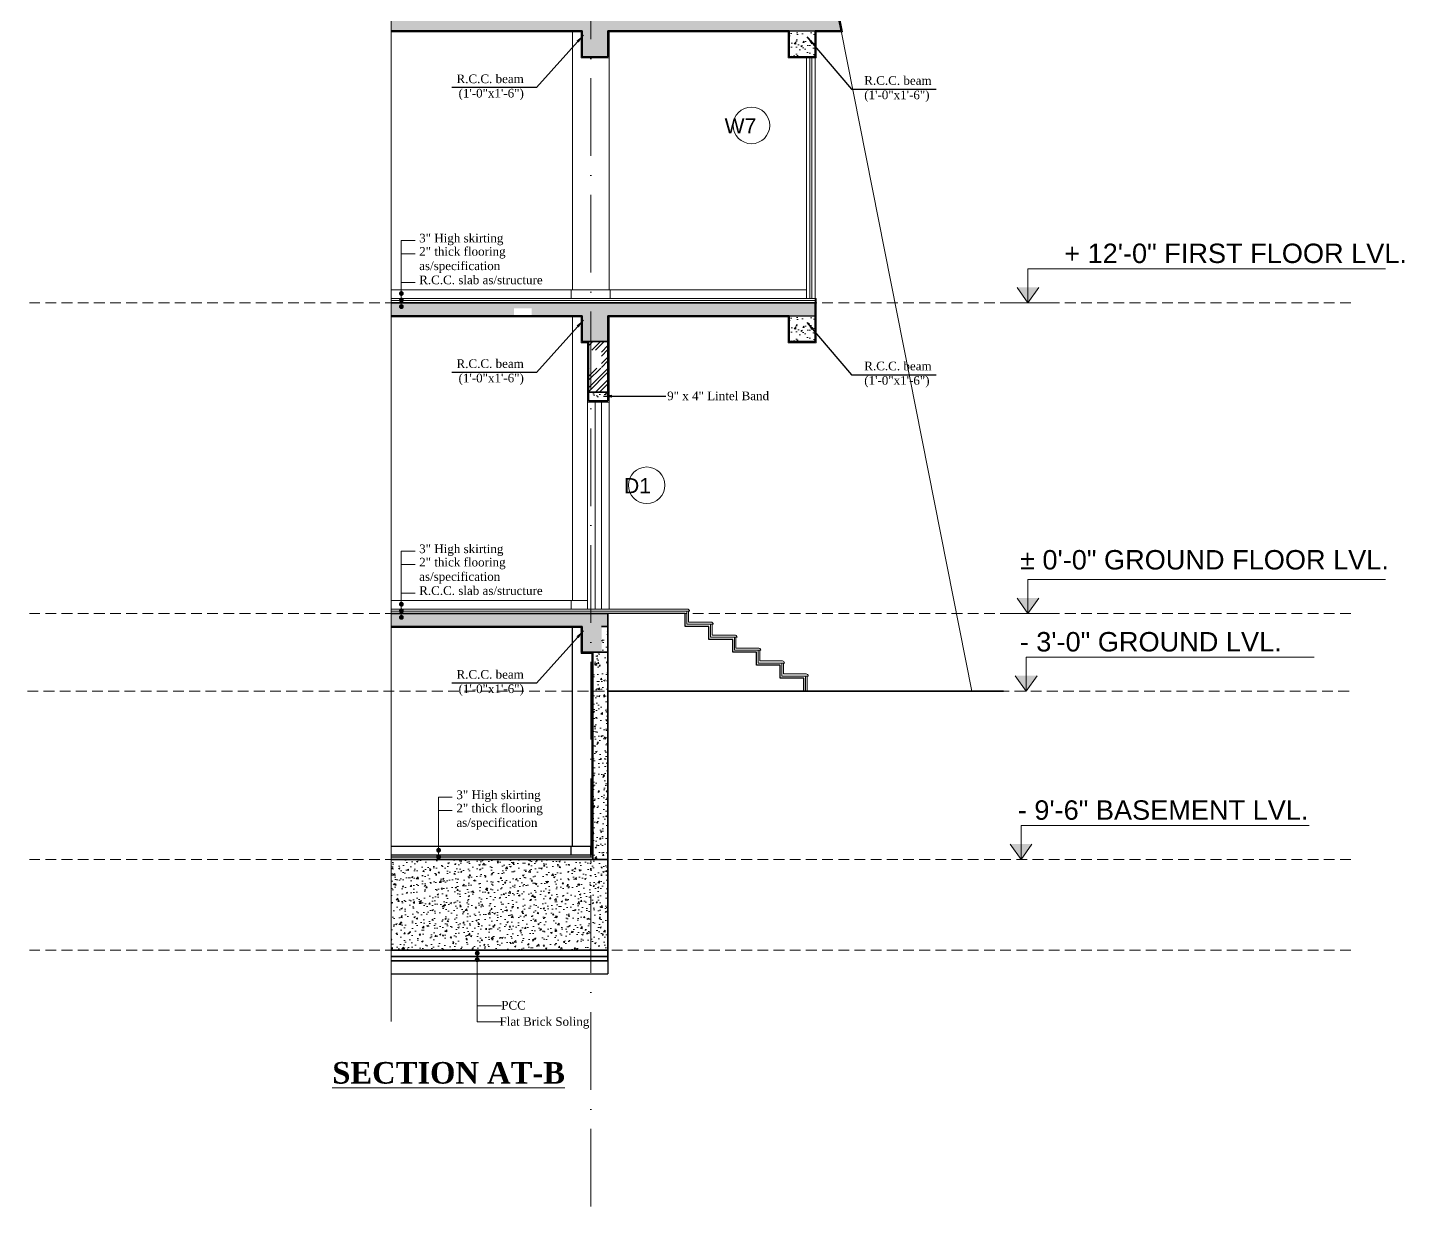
# Model space of a CAD drawing. Header units: inches. Extents: x 10755 to 33653, y -10992 to 10708.
# Drawn here: x 20395 to 21033, y -1280 to -733 of the extents above; entities that cross this region are included whole.
import ezdxf

# ---------------------------------------------------------------- set-up
doc = ezdxf.new("R2010")
doc.units = ezdxf.units.IN
doc.header["$MEASUREMENT"] = 0
doc.linetypes.add('ACAD_ISO10W100', pattern=[18, 12, -3, 0, -3])
doc.linetypes.add('DASHED', pattern=[0.75, 0.5, -0.25])
for name, color, linetype, lineweight in [('arrow', 4, 'Continuous', 9), ('break line', 140, 'Continuous', 13), ('centerline', 9, 'ACAD_ISO10W100', 5), ('hatch 2', 8, 'Continuous', 13), ('hatch- brick', 21, 'Continuous', 5), ('hatch- rcc', 252, 'Continuous', 5), ('hatch3', 43, 'Continuous', 5), ('Pillar', 11, 'Continuous', 25), ('PLASTER', 50, 'Continuous', 9), ('text-1-4', 6, 'Continuous', 13), ('title text 1', 113, 'Continuous', 25), ('wall', 1, 'Continuous', 35), ('win sec', 161, 'Continuous', 9)]:
    doc.layers.add(name, color=color, linetype=linetype, lineweight=lineweight)
doc.styles.add('arial', font='arial.ttf')
doc.styles.add('Prajwal', font='stylu.ttf', dxfattribs={"height": 9})
doc.styles.get("Standard").update_dxf_attribs({"font": 'arial.ttf'})
doc.dimstyles.new('1-4(p) arrow', dxfattribs={"dimtxt": 4, "dimasz": 4, "dimexe": 0, "dimexo": 0, "dimgap": 2, "dimtad": 1, "dimdec": 3, "dimzin": 0, "dimdsep": 46, "dimlunit": 4, "dimtxsty": 'arial', "dimblk": 'DOT', "dimcen": 0, "dimclrd": 4, "dimclre": 3, "dimclrt": 6, "dimadec": 0, "dimazin": 0, "dimtfac": 0.5, "dimtdec": 3, "dimtix": 1, "dimtofl": 0, "dimtmove": 0, "dimatfit": 3, "dimfxl": 0, "dimtolj": 1, "dimtzin": 0, "dimlwe": -1, "dimarcsym": 0})
pattern_1 = [(50, (-24253.679, -2693.4076), (7.1726018, -0.62752135), [0.75, -8.25]), (355, (-24253.679, -2693.4076), (-1.3875133, 7.5219213), [0.6, -6.6]), (100.451444, (-24253.0815, -2693.46), (5.7850885, 6.8943999), [0.6374019, -7.0114211]), (46.1842, (-24253.679, -2691.408), (10.6724133, -1.6551928), [1.125, -12.375]), (96.635635, (-24252.79, -2691.546), (9.3466195, 9.741186), [0.9561034, -10.5171376]), (351.184164, (-24253.679, -2691.408), (9.3466195, 9.741186), [0.9, -9.9]), (21, (-24252.679, -2691.9076), (5.9690705, -4.0261889), [0.75, -8.25]), (326, (-24252.679, -2691.9076), (2.4331533, 7.2515005), [0.6, -6.6]), (71.451445, (-24252.182, -2692.243), (8.4022238, 3.2253115), [0.6374019, -7.0114211]), (37.5, (-24253.6792, -2693.4076), (0.12159855, 3.32893854), [0, -6.52, 0, -6.7, 0, -6.625]), (7.5, (-24253.6792, -2693.4076), (2.63069537, 3.94411712), [0, -3.82, 0, -6.37, 0, -2.525]), (327.5, (-24255.9092, -2693.4076), (5.33822436, -0.22554872), [0, -2.5, 0, -7.8, 0, -10.35]), (317.5, (-24256.9092, -2693.4076), (5.8318617, 1.0010498), [0, -3.25, 0, -5.18, 0, -7.35])]

# ---------------------------------------------------------------- blocks, each defined once
blk = doc.blocks.new('_Dot')
at = {"color": 0, "linetype": 'ByBlock', "lineweight": -2}
blk.add_line((-0.5, 0), (-1, 0), dxfattribs=at)
at = {"color": 0, "linetype": 'ByBlock', "const_width": 0.5}
blk.add_lwpolyline([(-0.25, 0, 1), (0.25, 0, 1)], format="xyb", close=True, dxfattribs=at)

msp = doc.modelspace()

# ---------------------------------------------------------------- hatches: boundary and pattern name
at = {"layer": 'hatch 2', "ltscale": 30}
for points in [[(20853.828, -853.762), (20863.907, -853.762), (20858.868, -860.885)], [(20853.828, -997.762), (20863.907, -997.762), (20858.868, -1004.885)], [(20852.995, -1033.762), (20863.074, -1033.762), (20858.034, -1040.885)], [(20850.605, -1111.762), (20860.683, -1111.762), (20855.644, -1118.885)]]:
    msp.add_hatch(color=256, dxfattribs=at).paths.add_polyline_path(points)
at = {"layer": 'hatch- brick'}
h = msp.add_hatch(dxfattribs=at)
h.set_pattern_fill('ANSI32', color=256, scale=10, style=0)
h.set_pattern_definition([(45, (-24253.6792, -2693.4076), (-2.65165043, 2.65165043), []), (45, (-24251.9115, -2693.4076), (-2.65165043, 2.65165043), [])])
h.paths.add_polyline_path([(20655.232, -902.385), (20664.232, -902.385), (20664.232, -878.885), (20661.232, -878.885), (20655.232, -878.885)])
h.paths.add_polyline_path([(20655.232, -882.912), (20655.232, -891.155), (20661.158, -891.155), (20661.158, -882.912)])
at = {"layer": 'hatch- rcc'}
h = msp.add_hatch(dxfattribs=at)
h.set_pattern_fill('AR-CONC', color=256, style=0)
h.set_pattern_definition(pattern_1)
h.paths.add_polyline_path([(20563.732, -332.885), (20563.732, -338.885), (20652.232, -338.885), (20652.232, -350.885), (20664.232, -350.885), (20664.232, -338.885), (20738.164, -338.885), (20738.732, -332.885)])
h.paths.add_polyline_path([(20664.232, -470.885), (20721.646, -470.885), (20721.741, -469.885), (20721.741, -464.885), (20563.732, -464.885), (20563.732, -470.885), (20652.232, -470.885), (20652.232, -482.885), (20664.232, -482.885)])
h.paths.add_polyline_path([(20664.232, -602.885), (20709.146, -602.885), (20709.241, -601.885), (20709.241, -596.885), (20563.732, -596.885), (20563.732, -602.885), (20652.232, -602.885), (20652.232, -614.885), (20664.232, -614.885)])
h.paths.add_polyline_path([(20664.232, -734.885), (20772.232, -734.885), (20771.043, -728.885), (20563.732, -728.885), (20563.732, -734.885), (20652.232, -734.885), (20652.232, -746.885), (20664.232, -746.885)])
h.paths.add_polyline_path([(20664.232, -866.885), (20760.232, -866.885), (20760.232, -860.885), (20563.732, -860.885), (20563.732, -866.885), (20652.264, -866.885), (20652.264, -878.885), (20664.232, -878.885)])
h.paths.add_polyline_path([(20661.232, -1010.885), (20664.232, -1010.885), (20664.232, -1004.885), (20563.732, -1004.885), (20563.732, -1010.885), (20651.232, -1010.885), (20651.232, -1022.885), (20661.232, -1022.885)])
h.paths.add_polyline_path([(20620.642, -866.885), (20628.885, -866.885), (20628.885, -863.495), (20620.642, -863.495)], flags=17)
h = msp.add_hatch(dxfattribs=at)
h.set_pattern_fill('AR-CONC', color=256, style=0)
h.set_pattern_definition(pattern_1)
h.paths.add_polyline_path([(20760.232, -734.885), (20748.232, -734.885), (20748.232, -746.885), (20760.232, -746.885)])
h = msp.add_hatch(dxfattribs=at)
h.set_pattern_fill('AR-CONC', color=256, style=0)
h.set_pattern_definition([(50, (-24253.679, -2825.4076), (7.1726018, -0.62752135), [0.75, -8.25]), (355, (-24253.679, -2825.4076), (-1.3875133, 7.5219213), [0.6, -6.6]), (100.451444, (-24253.0815, -2825.46), (5.7850885, 6.8943999), [0.6374019, -7.0114211]), (46.1842, (-24253.679, -2823.408), (10.6724133, -1.6551928), [1.125, -12.375]), (96.635635, (-24252.79, -2823.546), (9.3466195, 9.741186), [0.9561034, -10.5171376]), (351.184164, (-24253.679, -2823.408), (9.3466195, 9.741186), [0.9, -9.9]), (21, (-24252.679, -2823.9076), (5.9690705, -4.0261889), [0.75, -8.25]), (326, (-24252.679, -2823.9076), (2.4331533, 7.2515005), [0.6, -6.6]), (71.451445, (-24252.182, -2824.243), (8.4022238, 3.2253115), [0.6374019, -7.0114211]), (37.5, (-24253.6792, -2825.4076), (0.12159855, 3.32893854), [0, -6.52, 0, -6.7, 0, -6.625]), (7.5, (-24253.6792, -2825.4076), (2.63069537, 3.94411712), [0, -3.82, 0, -6.37, 0, -2.525]), (327.5, (-24255.9092, -2825.4076), (5.33822436, -0.22554872), [0, -2.5, 0, -7.8, 0, -10.35]), (317.5, (-24256.9092, -2825.4076), (5.8318617, 1.0010498), [0, -3.25, 0, -5.18, 0, -7.35])])
h.paths.add_polyline_path([(20760.232, -866.885), (20748.232, -866.885), (20748.232, -878.885), (20760.232, -878.885)])
h = msp.add_hatch(dxfattribs=at)
h.set_pattern_fill('AR-CONC', color=256, style=0)
h.set_pattern_definition(pattern_1)
h.paths.add_polyline_path([(20655.232, -902.385), (20655.232, -906.385), (20664.232, -906.385), (20664.232, -902.385)])
h = msp.add_hatch(dxfattribs=at)
h.set_pattern_fill('AR-CONC', color=256, style=0)
h.set_pattern_definition(pattern_1)
h.paths.add_polyline_path([(20657.232, -1118.885), (20664.232, -1118.885), (20664.232, -1010.885), (20661.232, -1010.885), (20661.232, -1022.885), (20657.232, -1022.885)])
h = msp.add_hatch(dxfattribs=at)
h.set_pattern_fill('AR-CONC', color=256, style=0)
h.set_pattern_definition(pattern_1)
h.paths.add_polyline_path([(20563.732, -1118.885), (20563.732, -1160.885), (20664.232, -1160.885), (20664.232, -1118.885)])

# ---------------------------------------------------------------- linework, layer by layer
at = {"layer": 'arrow', "linetype": 'Continuous'}
for p, q in [((20568.369, -862.977, 0), (20568.369, -832.079, 0)), ((20568.369, -832.079, 0), (20574.826, -832.079, 0)), ((20568.369, -862.977, 0), (20568.369, -832.079, 0)), ((20568.369, -832.079, 0), (20574.826, -832.079, 0)), ((20568.369, -838.254, 0), (20574.826, -838.254, 0)), ((20568.369, -838.254, 0), (20574.826, -838.254, 0)), ((20568.369, -851.461, 0), (20574.826, -851.461, 0)), ((20568.369, -851.461, 0), (20574.826, -851.461, 0)), ((20568.369, -1006.977, 0), (20568.369, -976.079, 0)), ((20568.369, -976.079, 0), (20574.826, -976.079, 0)), ((20568.369, -1006.977, 0), (20568.369, -976.079, 0)), ((20568.369, -976.079, 0), (20574.826, -976.079, 0)), ((20568.369, -982.254, 0), (20574.826, -982.254, 0)), ((20568.369, -982.254, 0), (20574.826, -982.254, 0)), ((20568.369, -995.461, 0), (20574.826, -995.461, 0)), ((20568.369, -995.461, 0), (20574.826, -995.461, 0)), ((20585.618, -1117.669, 0), (20585.618, -1090.079, 0)), ((20585.618, -1090.079, 0), (20592.075, -1090.079, 0)), ((20585.618, -1096.254, 0), (20592.075, -1096.254, 0))]:
    msp.add_line(p, q, dxfattribs=at)
at = {"layer": 'break line'}
msp.add_lwpolyline([(20563.732, -1194.037), (20563.732, -689.687), (20549.679, -689.687), (20574.879, -681.653), (20563.732, -681.653), (20563.732, -243.613)], dxfattribs=at)
at = {"layer": 'centerline', "ltscale": 3}
msp.add_line((20656.232, -1279.682), (20656.232, -197.078), dxfattribs=at)
at = {"layer": 'Defpoints'}
for p, q in [((20748.232, -734.885), (20760.232, -734.885)), ((20748.232, -866.885), (20760.232, -866.885)), ((20664.232, -1165.885), (20664.232, -1171.885))]:
    msp.add_line(p, q, dxfattribs=at)
at = {"layer": 'Defpoints', "linetype": 'Continuous', "ltscale": 30}
msp.add_line((20563.732, -1171.885), (20664.232, -1171.885), dxfattribs=at)
at = {"layer": 'hatch 2', "ltscale": 30}
for p, q in [((20858.868, -860.885), (20858.868, -845.124)), ((20858.868, -845.124), (21024.566, -845.124)), ((20858.868, -860.885), (20853.828, -853.762)), ((20858.868, -860.885), (20863.907, -853.762)), ((20846.55, -860.885), (20871.185, -860.885)), ((20846.581, -860.885), (20871.215, -860.885)), ((20858.868, -1004.885), (20858.868, -989.124)), ((20858.868, -989.124), (21024.566, -989.124)), ((20858.868, -1004.885), (20853.828, -997.762)), ((20858.868, -1004.885), (20863.907, -997.762)), ((20846.55, -1004.885), (20871.185, -1004.885)), ((20858.034, -1040.885), (20858.034, -1025.124)), ((20858.034, -1025.124), (20991.578, -1025.124)), ((20858.034, -1040.885), (20852.995, -1033.762)), ((20858.034, -1040.885), (20863.074, -1033.762)), ((20855.644, -1118.885), (20855.644, -1103.124)), ((20855.644, -1103.124), (20989.188, -1103.124)), ((20855.644, -1118.885), (20850.605, -1111.762)), ((20855.644, -1118.885), (20860.683, -1111.762))]:
    msp.add_line(p, q, dxfattribs=at)
for centre in [(20730.719, -778.714), (20682.171, -945.454)]:
    msp.add_circle(centre, 8.47, dxfattribs=at)
at = {"layer": 'hatch3', "linetype": 'DASHED', "lineweight": 0, "ltscale": 10}
for p, q in [((21008.495, -860.885), (20396.062, -860.885)), ((21008.495, -1004.885), (20396.062, -1004.885)), ((21007.662, -1040.885), (20395.229, -1040.885)), ((21008.495, -1118.885), (20396.062, -1118.885)), ((21008.495, -1160.885), (20396.062, -1160.885))]:
    msp.add_line(p, q, dxfattribs=at)
at = {"layer": 'Pillar', "linetype": 'Continuous', "ltscale": 30}
for p, q in [((20647.732, -1112.885), (20647.732, -1011.385)), ((20656.732, -1112.885), (20563.732, -1112.885)), ((20647.232, -1116.885), (20647.232, -1112.885)), ((20656.232, -1116.885), (20656.232, -1112.885)), ((20657.232, -1116.885), (20563.732, -1116.885)), ((20657.232, -1117.885), (20563.732, -1117.885))]:
    msp.add_line(p, q, dxfattribs=at)
for points in [[(20700.041, -1010.885), (20700.041, -1004.885), (20664.232, -1004.885)], [(20711.041, -1016.885), (20711.041, -1010.885), (20700.041, -1010.885)], [(20722.041, -1022.885), (20722.041, -1016.885), (20711.041, -1016.885)], [(20733.041, -1028.885), (20733.041, -1022.885), (20722.041, -1022.885)], [(20744.041, -1034.885), (20744.041, -1028.885), (20733.041, -1028.885)], [(20755.041, -1040.885), (20755.041, -1034.885), (20744.041, -1034.885)]]:
    msp.add_lwpolyline(points, dxfattribs=at)
at = {"layer": 'PLASTER', "linetype": 'Continuous', "ltscale": 30}
for p, q in [((20647.732, -854.885), (20647.732, -735.385)), ((20664.732, -854.885), (20664.732, -735.385)), ((20832.878, -1040.885), (20772.232, -734.885)), ((20756.232, -854.885), (20563.732, -854.885)), ((20647.232, -858.885), (20647.232, -854.885)), ((20665.232, -858.885), (20665.232, -854.885)), ((20709.741, -858.885), (20563.732, -858.885)), ((20760.732, -858.885), (20563.732, -858.885)), ((20709.741, -859.885), (20563.732, -859.885)), ((20760.232, -859.885), (20563.732, -859.885)), ((20760.232, -860.885), (20760.232, -858.885)), ((20647.732, -867.385), (20647.732, -998.885)), ((20664.732, -906.885), (20654.732, -906.885)), ((20654.732, -998.885), (20563.732, -998.885)), ((20647.232, -998.885), (20647.232, -1002.885)), ((20700.929, -1002.885), (20563.732, -1002.885)), ((20702.041, -1003.885), (20563.732, -1003.885)), ((20700.791, -1003.885), (20700.791, -1009.885)), ((20701.541, -1003.885), (20701.541, -1008.885)), ((20700.791, -1009.885), (20712.541, -1009.885)), ((20701.541, -1008.885), (20712.037, -1008.885)), ((20711.791, -1009.885), (20711.791, -1015.885)), ((20712.541, -1009.885), (20713.041, -1009.885)), ((20712.541, -1009.885), (20712.541, -1014.885)), ((20711.791, -1015.885), (20723.541, -1015.885)), ((20712.541, -1014.885), (20723.037, -1014.885)), ((20722.791, -1015.885), (20722.791, -1021.885)), ((20723.541, -1015.885), (20724.041, -1015.885)), ((20723.541, -1015.885), (20723.541, -1020.885)), ((20723.541, -1020.885), (20733.663, -1020.885)), ((20722.791, -1021.885), (20734.541, -1021.885)), ((20733.791, -1021.885), (20733.791, -1027.885)), ((20734.541, -1021.885), (20735.018, -1021.885)), ((20734.541, -1021.885), (20734.541, -1026.885)), ((20734.541, -1026.885), (20745.037, -1026.885)), ((20733.791, -1027.885), (20745.541, -1027.885)), ((20744.791, -1027.885), (20744.791, -1033.885)), ((20745.541, -1027.885), (20746.041, -1027.885)), ((20745.541, -1027.885), (20745.541, -1032.885)), ((20745.541, -1032.885), (20756.037, -1032.885)), ((20744.791, -1033.885), (20756.541, -1033.885)), ((20755.791, -1033.885), (20755.791, -1040.885)), ((20756.541, -1033.885), (20757.041, -1033.885)), ((20756.541, -1033.885), (20756.541, -1040.885))]:
    msp.add_line(p, q, dxfattribs=at)
for points in [[(20764.319, -692.385), (20772.841, -735.385), (20760.732, -735.385), (20760.732, -747.385), (20747.732, -747.385), (20747.732, -735.385)], [(20563.732, -735.385), (20651.732, -735.385), (20651.732, -747.385), (20664.732, -747.385), (20664.732, -735.385), (20747.732, -735.385)], [(20760.732, -867.385), (20760.732, -858.885)], [(20563.732, -867.385), (20651.759, -867.385), (20651.759, -879.385), (20654.732, -879.385), (20654.732, -1002.885)], [(20664.732, -1002.885), (20664.732, -867.385), (20747.732, -867.385)], [(20760.732, -867.385), (20760.732, -879.385), (20747.732, -879.385), (20747.732, -867.385)], [(20656.732, -1116.885), (20656.732, -1023.385), (20651.732, -1023.385), (20651.732, -1011.385), (20563.732, -1011.385)]]:
    msp.add_lwpolyline(points, dxfattribs=at)
for centre, radius, start, end in [((20700.983, -1003.943), 1.059, 3.121364, 92.920964), ((20711.983, -1009.943), 1.059, 3.121364, 92.920964), ((20722.983, -1015.943), 1.059, 3.121364, 92.920964), ((20733.796, -1022.123), 1.245, 11.021435, 96.151467), ((20744.983, -1027.943), 1.059, 3.121364, 92.920964), ((20755.983, -1033.943), 1.059, 3.121364, 92.920964)]:
    msp.add_arc(centre, radius, start, end, dxfattribs=at)
at = {"layer": 'text-1-4', "ltscale": 50}
for p, q in [((20603.644, -1162.127), (20603.644, -1194.184)), ((20603.644, -1186.634), (20614.847, -1186.634)), ((20603.644, -1194.184), (20614.847, -1194.184))]:
    msp.add_line(p, q, dxfattribs=at)
at = {"layer": 'text-1-4', "ltscale": 50, "const_width": 1.125, "elevation": 0}
for points in [[(20569.053, -856.598, -1), (20567.928, -856.598, -1)], [(20569.053, -856.598, -1), (20567.928, -856.598, -1)], [(20569.053, -859.669, -1), (20567.928, -859.669, -1)], [(20569.053, -859.669, -1), (20567.928, -859.669, -1)], [(20569.053, -862.678, -1), (20567.928, -862.678, -1)], [(20569.053, -862.678, -1), (20567.928, -862.678, -1)], [(20569.053, -1000.598, -1), (20567.928, -1000.598, -1)], [(20569.053, -1000.598, -1), (20567.928, -1000.598, -1)], [(20569.053, -1003.669, -1), (20567.928, -1003.669, -1)], [(20569.053, -1003.669, -1), (20567.928, -1003.669, -1)], [(20569.053, -1006.678, -1), (20567.928, -1006.678, -1)], [(20569.053, -1006.678, -1), (20567.928, -1006.678, -1)], [(20586.301, -1114.598, -1), (20585.176, -1114.598, -1)], [(20586.301, -1117.669, -1), (20585.176, -1117.669, -1)]]:
    msp.add_lwpolyline(points, format="xyb", close=True, dxfattribs=at)
at = {"layer": 'text-1-4', "ltscale": 50, "const_width": 1.125}
for points in [[(20603.081, -1162.302, 1), (20604.206, -1162.302, 1)], [(20603.081, -1165.341, 1), (20604.206, -1165.341, 1)]]:
    msp.add_lwpolyline(points, format="xyb", close=True, dxfattribs=at)
at = {"layer": 'wall', "linetype": 'Continuous', "ltscale": 30}
for p, q in [((20772.232, -734.885), (20771.043, -728.885)), ((20652.232, -746.885), (20652.232, -734.885)), ((20664.232, -734.885), (20664.232, -746.885)), ((20760.232, -734.885), (20772.232, -734.885)), ((20664.232, -746.885), (20652.232, -746.885)), ((20652.264, -878.885), (20652.264, -866.885)), ((20664.232, -866.885), (20664.232, -902.385)), ((20664.232, -866.885), (20664.232, -878.885)), ((20664.232, -878.885), (20652.264, -878.885)), ((20655.232, -902.385), (20655.232, -878.885)), ((20655.232, -902.385), (20655.232, -906.385)), ((20664.232, -902.385), (20655.232, -902.385)), ((20664.232, -902.385), (20664.232, -906.385)), ((20664.232, -906.385), (20655.232, -906.385)), ((20664.232, -1004.885), (20563.732, -1004.885)), ((20664.232, -1010.885), (20664.232, -1004.885)), ((20652.232, -1010.885), (20563.732, -1010.885)), ((20664.232, -1010.885), (20661.232, -1010.885)), ((20664.232, -1118.885), (20664.232, -1010.885)), ((20657.232, -1118.885), (20657.232, -1022.885)), ((20664.232, -1040.885), (20847.598, -1040.885)), ((20664.232, -1118.885), (20563.732, -1118.885)), ((20664.232, -1165.885), (20664.232, -1118.885)), ((20563.732, -1160.885), (20664.232, -1160.885)), ((20563.732, -1163.885), (20664.232, -1163.885)), ((20563.732, -1165.885), (20664.232, -1165.885))]:
    msp.add_line(p, q, dxfattribs=at)
for points in [[(20652.232, -734.885), (20563.732, -734.885)], [(20748.232, -734.885), (20664.232, -734.885)], [(20760.232, -734.885), (20760.232, -746.885), (20748.232, -746.885), (20748.232, -734.885)], [(20563.732, -860.885), (20760.232, -860.885), (20760.232, -866.885)], [(20652.264, -866.885), (20563.732, -866.885)], [(20748.232, -866.885), (20664.232, -866.885)], [(20760.232, -866.885), (20760.232, -878.885), (20748.232, -878.885), (20748.232, -866.885)], [(20664.232, -1010.885), (20664.232, -1022.885), (20652.232, -1022.885), (20652.232, -1010.885)]]:
    msp.add_lwpolyline(points, dxfattribs=at)
at = {"layer": 'win sec'}
for p, q in [((20756.232, -858.885), (20756.232, -746.885)), ((20757.732, -858.885), (20757.732, -746.885)), ((20758.732, -858.885), (20758.732, -746.885)), ((20760.232, -860.885), (20760.232, -746.885)), ((20658.232, -1002.885), (20658.232, -906.885)), ((20661.232, -1002.885), (20661.232, -906.885))]:
    msp.add_line(p, q, dxfattribs=at)

# ---------------------------------------------------------------- texts
at = {"layer": 'text-1-4', "ltscale": 50, "char_height": 4, "width": 33.30159}
for insert, attachment_point, rotation in [((20625.237, -755.081), 3, 0.073657), ((20783.006, -755.872), 1, 359.926343), ((20625.237, -887.081), 3, 0.073657), ((20783.006, -888.177), 1, 359.926343), ((20625.237, -1031.081), 3, 0.073657)]:
    msp.add_mtext('{\\fTimes New Roman|b0|i0|c0|p18;R.C.C. beam (1\'-0"x1\'-6")}', dxfattribs=dict(at, insert=insert, attachment_point=attachment_point, rotation=rotation))
at = {"layer": 'text-1-4', "ltscale": 50, "char_height": 4, "width": 113.8795}
for s, insert, attachment_point in [('{\\fTimes New Roman|b0|i0|c0|p18;3" High skirting}', (20576.728, -828.914, 0), 1), ('{\\fTimes New Roman|b0|i0|c0|p18;3" High skirting}', (20576.728, -828.914, 0), 1), ('{\\fTimes New Roman|b0|i0|c0|p18;2" thick flooring \\Pas/specification}', (20576.728, -835.089, 0), 1), ('{\\fTimes New Roman|b0|i0|c0|p18;2" thick flooring \\Pas/specification}', (20576.728, -835.089, 0), 1), ('{\\fTimes New Roman|b0|i0|c0|p18;R.C.C. slab as/structure}', (20576.728, -848.296, 0), 1), ('{\\fTimes New Roman|b0|i0|c0|p18;R.C.C. slab as/structure}', (20576.728, -848.296, 0), 1), ('\\A1;{\\fTimes New Roman|b0|i0|c0|p18;\\H1.0003x;9" x 4" Lintel Band}', (20691.659, -902.03, 0), 1), ('{\\fTimes New Roman|b0|i0|c0|p18;3" High skirting}', (20576.728, -972.914, 0), 1), ('{\\fTimes New Roman|b0|i0|c0|p18;3" High skirting}', (20576.728, -972.914, 0), 1), ('{\\fTimes New Roman|b0|i0|c0|p18;2" thick flooring \\Pas/specification}', (20576.728, -979.089, 0), 1), ('{\\fTimes New Roman|b0|i0|c0|p18;2" thick flooring \\Pas/specification}', (20576.728, -979.089, 0), 1), ('{\\fTimes New Roman|b0|i0|c0|p18;R.C.C. slab as/structure}', (20576.728, -992.296, 0), 1), ('{\\fTimes New Roman|b0|i0|c0|p18;R.C.C. slab as/structure}', (20576.728, -992.296, 0), 1), ('{\\fTimes New Roman|b0|i0|c0|p18;3" High skirting}', (20593.977, -1086.914, 0), 1), ('{\\fTimes New Roman|b0|i0|c0|p18;2" thick flooring \\Pas/specification}', (20593.977, -1093.089, 0), 1), ('{\\fTimes New Roman|b0|i0|c0|p18;PCC}', (20626.176, -1184.421), 3), ('{\\fTimes New Roman|b0|i0|c0|p18;Flat Brick Soling}', (20655.592, -1191.971), 3)]:
    msp.add_mtext(s, dxfattribs=dict(at, insert=insert, attachment_point=attachment_point))
at = {"layer": 'text-1-4', "insert": (20644.308, -1212.745), "char_height": 10, "width": 146.27981, "attachment_point": 3, "rotation": 0.000235, "style": 'arial'}
msp.add_mtext('{\\fTimes New Roman|b1|i0|c0|p18;\\LSECTION AT-B}', dxfattribs=at)
at = {"layer": 'title text 1', "char_height": 7, "width": 6.48014975013211e-13, "attachment_point": 1, "rotation": 359.956324, "style": 'Prajwal'}
for s, insert in [('\\pxi-0.80457;{\\fArial|b0|i0|c0|p34;W7}', (20723.925, -775.405)), ('\\pxi-0.80457;{\\fArial|b0|i0|c0|p34;D1}', (20677.285, -942.145))]:
    msp.add_mtext(s, dxfattribs=dict(at, insert=insert))
at = {"layer": 'title text 1', "char_height": 9, "width": 288.36124, "attachment_point": 3, "style": 'Prajwal'}
for s, insert in [('\\pi-42.13;{\\fArial|b0|i0|c0|p34;+ 12\'-0" FIRST FLOOR LVL.}', (21034.501, -833.478)), ('\\pi-42.13;{\\fArial|b0|i0|c0|p34;%%P 0\'-0" GROUND FLOOR LVL.}', (21026.139, -975.492)), ('\\pi-42.13;{\\fArial|b0|i0|c0|p34;- 3\'-0" GROUND LVL.}', (20976.467, -1013.478)), ('\\pi-42.13;{\\fArial|b0|i0|c0|p34;- 9\'-6" BASEMENT LVL.}', (20988.863, -1091.478))]:
    msp.add_mtext(s, dxfattribs=dict(at, insert=insert))

# ---------------------------------------------------------------- leaders
at = {"layer": 'arrow'}
for points in [[(20652.819, -736.9), (20631.097, -761.147), (20591.926, -761.147)], [(20756.424, -737.691), (20777.146, -761.938), (20816.317, -761.938)], [(20652.851, -868.9), (20631.097, -893.147), (20591.926, -893.147)], [(20756.424, -869.996), (20777.146, -894.243), (20816.317, -894.243)], [(20662.163, -904.185), (20691.068, -904.185)], [(20652.819, -1012.9), (20631.097, -1037.147), (20591.926, -1037.147)]]:
    msp.add_leader(points, dimstyle='1-4(p) arrow', override={"dimtad": 0}, dxfattribs=at)

doc.saveas('drawing.dxf')
